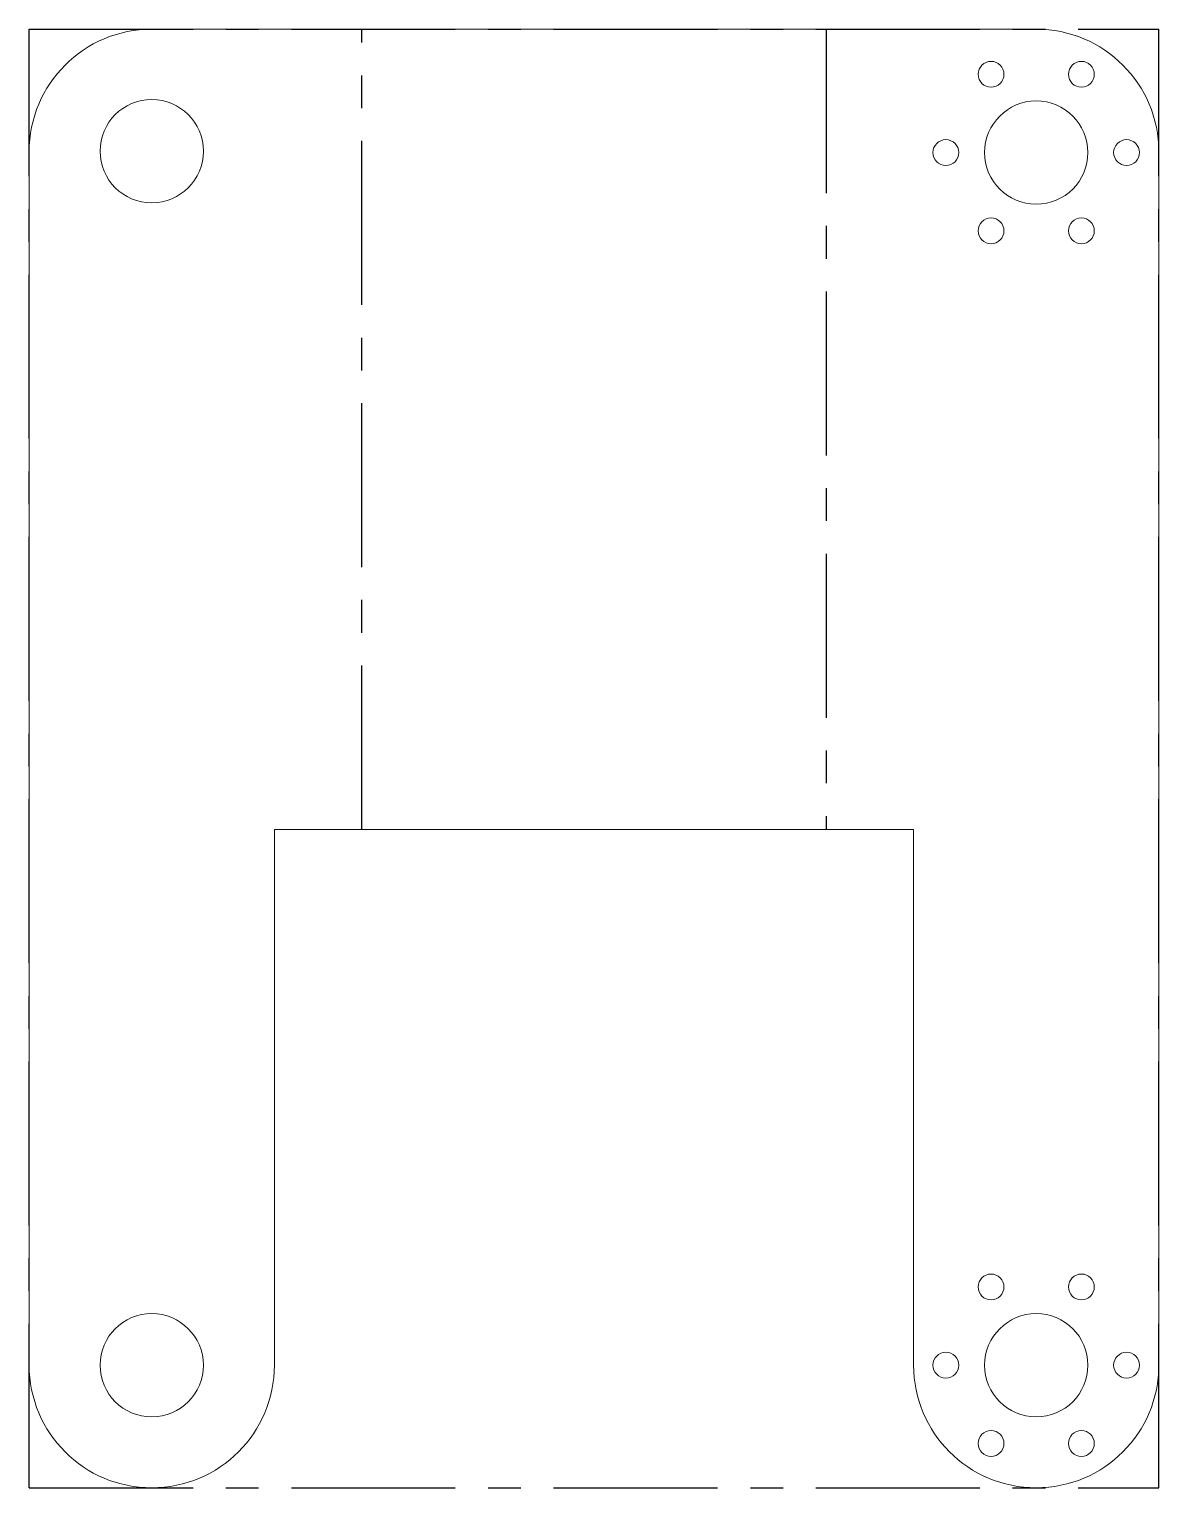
# Model space of a CAD drawing. Header units: inches. Extents: x -1.76 to 1.69, y -3.23 to 1.22.
import ezdxf

# ---------------------------------------------------------------- set-up
doc = ezdxf.new("R2010")
doc.units = ezdxf.units.IN
doc.header["$MEASUREMENT"] = 0
doc.linetypes.add('CENTERX2', pattern=[0.8, 0.5, -0.1, 0.1, -0.1])

msp = doc.modelspace()

# ---------------------------------------------------------------- linework, layer by layer
at = {"color": 7, "linetype": 'CENTERX2'}
for p, q in [((-1.7585, -3.2283), (-1.7585, 1.2205)), ((-1.7585, 1.2205), (1.6876, 1.2205)), ((-0.7434, -1.2205), (-0.7434, 1.2205)), ((0.6725, 1.2205), (0.6725, -1.2205)), ((1.6876, -3.2283), (1.6876, 1.2205)), ((-1.7585, -3.2283), (1.6876, -3.2283))]:
    msp.add_line(p, q, dxfattribs=at)
at = {"color": 7, "linetype": 'Continuous', "lineweight": 15}
for p, q in [((1.3136, 1.2205), (-1.3845, 1.2205)), ((-1.7585, -2.8543), (-1.7585, 0.8465)), ((1.6876, 0.8465), (1.6876, -2.8543)), ((0.9396, -1.2205), (-1.0105, -1.2205)), ((-1.0105, -2.8543), (-1.0105, -1.2205)), ((0.9396, -2.8543), (0.9396, -1.2205))]:
    msp.add_line(p, q, dxfattribs=at)
for centre, radius in [((1.1758, 1.0828), 0.0394), ((1.4514, 1.0828), 0.0394), ((-1.3845, 0.8484), 0.1575), ((1.3136, 0.8441), 0.1575), ((1.038, 0.8441), 0.0394), ((1.5892, 0.8441), 0.0394), ((1.1758, 0.6054), 0.0394), ((1.4514, 0.6054), 0.0394), ((1.1758, -2.6157), 0.0394), ((1.4514, -2.6157), 0.0394), ((-1.3845, -2.8543), 0.1575), ((1.3136, -2.8543), 0.1575), ((1.038, -2.8543), 0.0394), ((1.5892, -2.8543), 0.0394), ((1.1758, -3.093), 0.0394), ((1.4514, -3.093), 0.0394)]:
    msp.add_circle(centre, radius, dxfattribs=at)
for centre, start, end in [((-1.3845, 0.8465), 90, 180), ((1.3136, 0.8465), 0, 90), ((-1.3845, -2.8543), 180, 0), ((1.3136, -2.8543), 180, 0)]:
    msp.add_arc(centre, 0.374, start, end, dxfattribs=at)

doc.saveas('drawing.dxf')
